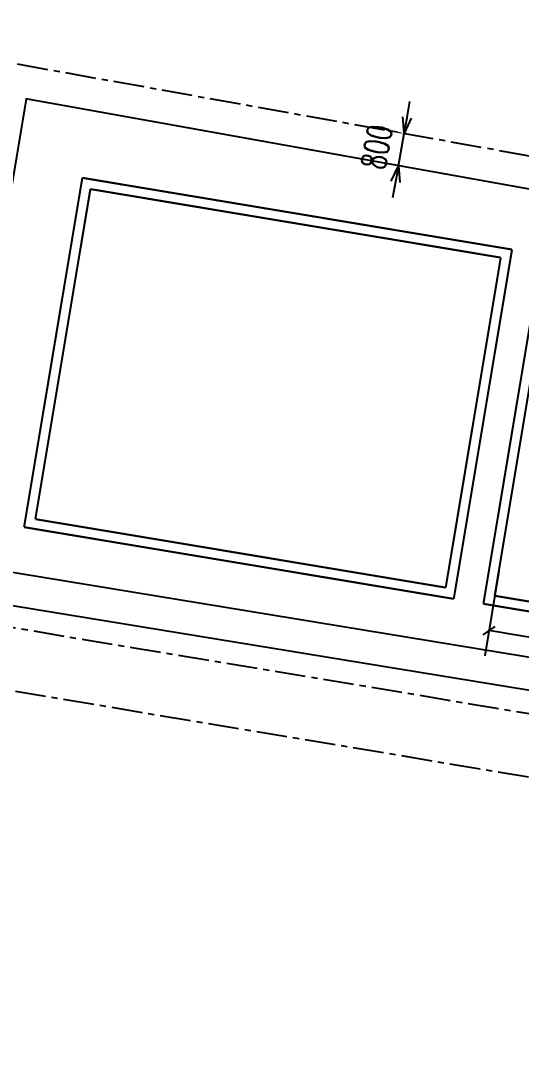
# Model space of a CAD drawing. Header units: millimetres. Extents: x 6239764 to 13047540, y 367704 to 979893.
# Drawn here: x 8152590 to 8164851, y 394037 to 419700 of the extents above; entities that cross this region are included whole.
import ezdxf

# ---------------------------------------------------------------- set-up
doc = ezdxf.new("R2010")
doc.units = ezdxf.units.MM
doc.header["$LTSCALE"] = 300
doc.linetypes.add('CENTER', pattern=[2, 1.25, -0.25, 0.25, -0.25])
doc.linetypes.add('DASH', pattern=[0.35, 0.25, -0.1])
doc.layers.add('SX', color=3, linetype='Continuous', lineweight=30)
doc.layers.add('标注', color=7, linetype='Continuous')
doc.styles.get("Standard").update_dxf_attribs({"font": 'txt8.shx', "width": 0.7, "bigfont": 'hztxt_ii.shx'})
doc.dimstyles.new('STANDARD$0', dxfattribs={"dimscale": 200, "dimtxt": 3, "dimasz": 2, "dimexe": 2, "dimexo": 2, "dimgap": 0.5, "dimtad": 1, "dimdec": 0, "dimdsep": 46, "dimtxsty": 'Standard', "dimblk": 'OPEN30', "dimcen": 0, "dimclrd": 256, "dimclre": 256, "dimclrt": 256, "dimadec": 0, "dimazin": 0, "dimtfac": 1, "dimtdec": 0, "dimtmove": 0, "dimatfit": 3, "dimldrblk": 'OPEN30', "dimfxl": 2, "dimlwd": 25, "dimlwe": 15, "dimarcsym": 0})
doc.dimstyles.new('STANDARD2', dxfattribs={"dimscale": 250, "dimtxt": 2.5, "dimasz": 2, "dimexe": 2.5, "dimexo": 0, "dimgap": 0.62, "dimtad": 1, "dimdec": 0, "dimzin": 0, "dimdsep": 46, "dimtxsty": 'Standard', "dimblk": 'OBLIQUE', "dimcen": 0.09, "dimadec": 3, "dimazin": 0, "dimtfac": 1, "dimtdec": 0, "dimtofl": 0, "dimtmove": 2, "dimatfit": 3, "dimldrblk": 'OBLIQUE', "dimfxl": 1, "dimtolj": 1, "dimtzin": 0, "dimarcsym": 0})

# ---------------------------------------------------------------- blocks, each defined once
blk = doc.blocks.new('_Open30')
at = {"color": 0, "linetype": 'ByBlock', "lineweight": -2}
for p, q in [((-1, 0.268), (0, 0)), ((0, 0), (-1, -0.268)), ((0, 0), (-1, 0))]:
    blk.add_line(p, q, dxfattribs=at)
blk = doc.blocks.new('*D1389')
at = {"lineweight": 25, "ltscale": 0.1, "transparency": 16777216}
for p, q in [((8162055, 417333), (8162125, 417727)), ((8161843, 416152), (8161984, 416939)), ((8161773, 415758), (8161702, 415364))]:
    blk.add_line(p, q, dxfattribs=at)
at = {"lineweight": 15, "ltscale": 0.1, "transparency": 16777216}
for p, q in [((8161918, 416951), (8161591, 417010)), ((8161777, 416164), (8161449, 416222))]:
    blk.add_line(p, q, dxfattribs=at)
at = {"layer": 'Defpoints', "color": 0, "ltscale": 0.1, "transparency": 16777216}
for p in [(8161984, 416939), (8162311, 416881), (8162170, 416093)]:
    blk.add_point(p, dxfattribs=at)
at = {"lineweight": 25, "ltscale": 0.1, "transparency": 16777216, "xscale": 400, "yscale": 400, "zscale": 400}
for p, rotation in [((8161984, 416939), 259.8402619216582), ((8161843, 416152), 79.84026192165824)]:
    blk.add_blockref('_Open30', p, dxfattribs=dict(at, rotation=rotation))
at = {"ltscale": 0.1, "transparency": 16777216, "insert": (8161312, 416615), "char_height": 600, "attachment_point": 5, "rotation": 79.8403}
blk.add_mtext('800', dxfattribs=at)
blk = doc.blocks.new('_OBLIQUE')
at = {"color": 0, "linetype": 'ByBlock'}
blk.add_line((-0.5, -0.5), (0.5, 0.5), dxfattribs=at)
blk = doc.blocks.new('*D111')
at = {"layer": 'Defpoints', "color": 0, "ltscale": 0.1, "transparency": 16777216}
for p in [(6142669, -12766), (6133469, -13632), (6142669, -14241)]:
    blk.add_point(p, dxfattribs=at)
at = {"layer": '标注', "color": 67, "lineweight": -2, "ltscale": 0.1, "transparency": 16777216}
for p, q in [((6133469, -13632), (6133469, -12141)), ((6142669, -14241), (6142669, -12141)), ((6133469, -12766), (6142669, -12766))]:
    blk.add_line(p, q, dxfattribs=at)
at = {"layer": '标注', "color": 67, "lineweight": -2, "ltscale": 0.1, "transparency": 16777216, "xscale": 250, "yscale": 250, "zscale": 250, "rotation": 180}
blk.add_blockref('_OBLIQUE', (6133469, -12766), dxfattribs=at)
at = {"layer": '标注', "color": 67, "lineweight": -2, "ltscale": 0.1, "transparency": 16777216, "xscale": 250, "yscale": 250, "zscale": 250}
blk.add_blockref('_OBLIQUE', (6142669, -12766), dxfattribs=at)
at = {"layer": '标注', "color": 67, "lineweight": 13, "ltscale": 0.1, "transparency": 16777216, "insert": (6138069, -12353), "char_height": 625, "attachment_point": 5}
blk.add_mtext('\\A1;9200', dxfattribs=at)
blk = doc.blocks.new('132主变')
at = {"layer": 'SX', "const_width": 50}
for points in [[(6142909.1, -13391.7), (6133229.1, -13391.7)], [(6142909.1, -22071.7), (6142909.1, -13391.7)], [(6142669.1, -13631.7), (6133469.1, -13631.7)], [(6142669.1, -21831.7), (6142669.1, -13631.7)], [(6142669.1, -21831.7), (6142669.1, -13631.7)]]:
    blk.add_lwpolyline(points, dxfattribs=at)
at = {"layer": '标注', "lineweight": 13, "ltscale": 0.1}
dim = blk.add_linear_dim(base=(6142669.1, -12765.9), p1=(6133469.1, -13631.7), p2=(6142669.1, -14241.4), dimstyle='STANDARD2', override={"dimasz": 1, "dimgap": 0.4, "dimclrd": 67, "dimclre": 67, "dimclrt": 67}, dxfattribs=at)
dim.commit()
dim.dimension.update_dxf_attribs({"geometry": '*D111', "text_midpoint": (6138069.1, -12353.4)})

msp = doc.modelspace()

# ---------------------------------------------------------------- linework, layer by layer
at = {"linetype": 'CENTER', "lineweight": -3, "ltscale": 2}
msp.add_line((8182775.4, 413213.5), (8146576.6, 419700.5), dxfattribs=at)
for p, q in [((8152720.7, 417786.7), (8150807.2, 406437)), ((8182634.3, 412426.1), (8152710.6, 417788.5)), ((8181851.4, 401342.3, -72.5), (8150807.2, 406437, -72.5)), ((8181719.8, 400553.3, -72.5), (8149886.9, 405777.3, -72.5))]:
    msp.add_line(p, q)
at = {"linetype": 'CENTER', "lineweight": -3, "ltscale": 2, "extrusion": (-0.035423, 0.009735, 0.999325)}
msp.add_line((8106290.8, 410974.4, 10693.8), (8184314.6, 397958.8, 13586.3), dxfattribs=at)
at = {"linetype": 'CENTER', "lineweight": -3, "ltscale": 2, "extrusion": (0.457472, -0.028657, 0.888762)}
msp.add_line((8125677.8, 409282.2, 65449.5), (8195148.7, 397715.5, 29317.9), dxfattribs=at)
at = {"linetype": 'DASH', "lineweight": -3, "ltscale": 5, "const_width": 50, "elevation": 13501.8}
for points in [[(8154094.6, 415855.4), (8152666.3, 407293.7)], [(8164629, 414098), (8154094.6, 415855.4)], [(8154291.9, 415579.2), (8152942.5, 407490.9)], [(8154291.9, 415579.2), (8152942.5, 407490.9)], [(8152942.5, 407490.9), (8154291.9, 415579.2)], [(8164352.8, 413900.8), (8154291.9, 415579.2)], [(8163200.7, 405536.3), (8164629, 414098)], [(8163003.5, 405812.5), (8164352.8, 413900.8)], [(8163003.5, 405812.5), (8164352.8, 413900.8)], [(8163003.5, 405812.5), (8164352.8, 413900.8)], [(8152666.3, 407293.7), (8163200.7, 405536.3)], [(8152942.5, 407490.9), (8163003.5, 405812.5)], [(8152942.5, 407490.9), (8163003.5, 405812.5)]]:
    msp.add_lwpolyline(points, dxfattribs=at)

# ---------------------------------------------------------------- block references
at = {"rotation": 170.529000035935}
msp.add_blockref('132主变', (14220898.9, -618599.8, 13501.8), dxfattribs=at)

# ---------------------------------------------------------------- dimensions: what is measured, and where the dimension line sits
at = {"ltscale": 0.1}
dim = msp.add_linear_dim(base=(8161984.2, 416939.4), p1=(8162170.3, 416093.3), p2=(8162311.4, 416880.7), angle=79.84026, dimstyle='STANDARD$0', override={"dimtmove": 2}, dxfattribs=at)
dim.commit()
dim.dimension.update_dxf_attribs({"geometry": '*D1389', "text_midpoint": (8161312.4, 416614.5), "dimtype": 161})

doc.saveas('drawing.dxf')
